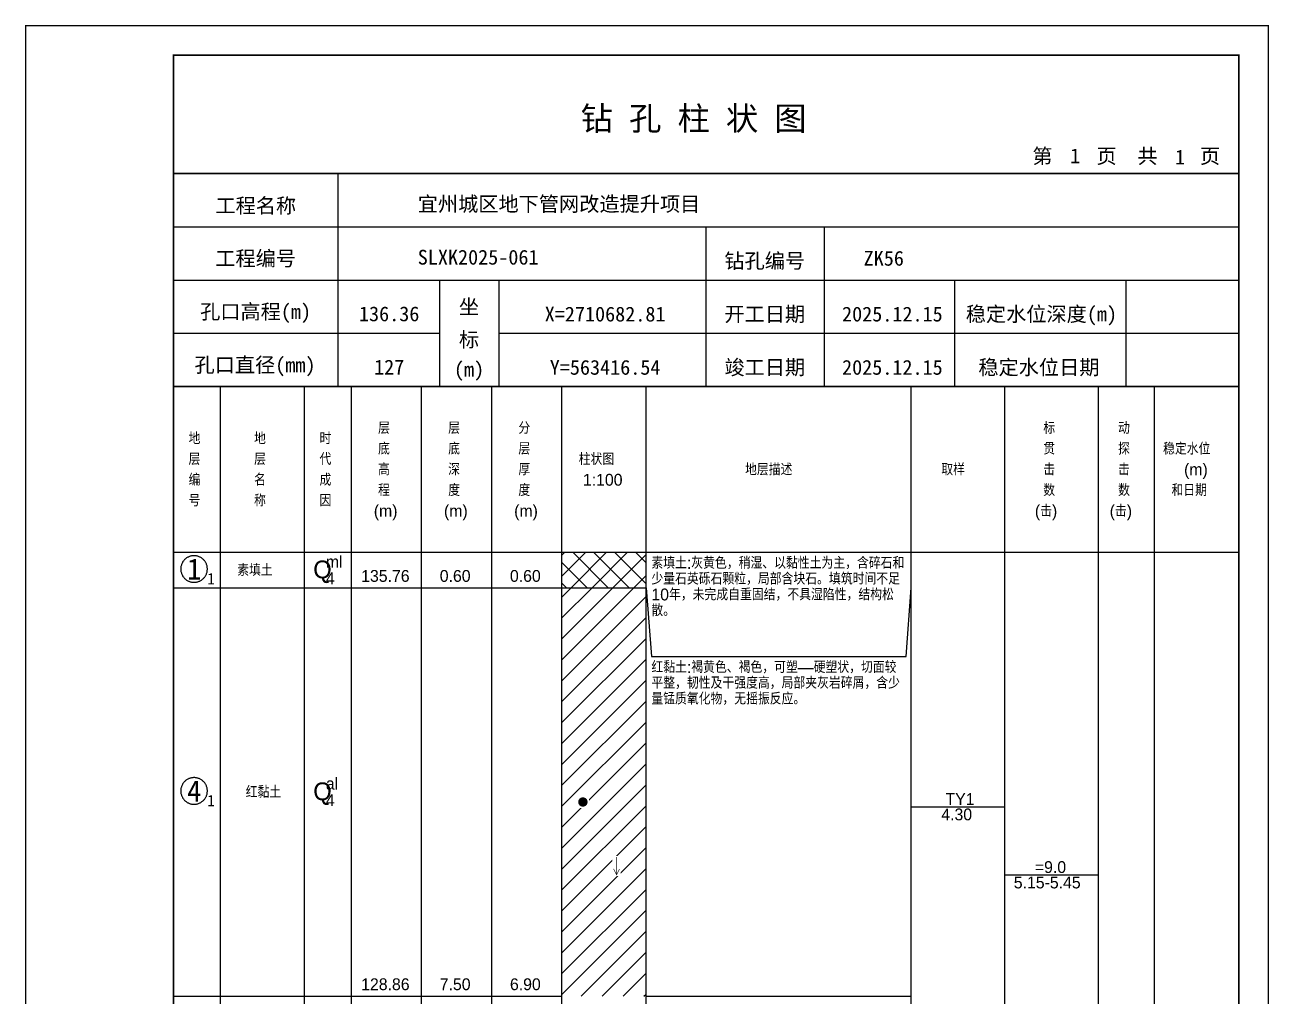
# Model space of a CAD drawing. Header units: millimetres. Extents: x 12489 to 89920, y 4630 to 4927.
# Drawn here: x 50549.3 to 50759.6, y 4762.7 to 4926.8 of the extents above; entities that cross this region are included whole.
import ezdxf
from ezdxf.enums import TextEntityAlignment as Align

# ---------------------------------------------------------------- set-up
doc = ezdxf.new("R2010")
doc.units = ezdxf.units.MM
doc.layers.add('GICAD_QUYANG', color=7, linetype='Continuous')
doc.layers.add('ZZT_TC', color=7, linetype='Continuous')
doc.styles.add('成果图图块', font='', dxfattribs={"height": 2.5})
doc.styles.add('成果图模板', font='')
doc.styles.add('成果图模板标题', font='simhei.ttf')
doc.styles.add('成果图表体', font='Comfont.shx', dxfattribs={"height": 2, "bigfont": 'Hztxt12a.shx'})
doc.styles.get('成果图图块').set_extended_font_data('FangSong_GB2312')
doc.styles.get('成果图模板').set_extended_font_data('FangSong_GB2312')

# ---------------------------------------------------------------- blocks, each defined once
blk = doc.blocks.new('DCBH-1-1-1326', base_point=(0.3, -0.11))
at = {"layer": 'ZZT_TC', "color": 7}
blk.add_polyline3d([(-0.19, 2.31, 0), (-0.3, 2.31, 0), (-0.41, 2.3, 0), (-0.52, 2.29, 0), (-0.63, 2.27, 0), (-0.73, 2.24, 0), (-0.84, 2.21, 0), (-0.95, 2.18, 0), (-1.05, 2.14, 0), (-1.15, 2.09, 0), (-1.25, 2.04, 0), (-1.35, 1.99, 0), (-1.44, 1.93, 0), (-1.53, 1.87, 0), (-1.62, 1.8, 0), (-1.7, 1.73, 0), (-1.78, 1.65, 0), (-1.86, 1.57, 0), (-1.93, 1.49, 0), (-2, 1.4, 0), (-2.06, 1.31, 0), (-2.12, 1.22, 0), (-2.17, 1.12, 0), (-2.22, 1.02, 0), (-2.27, 0.92, 0), (-2.31, 0.82, 0), (-2.34, 0.71, 0), (-2.37, 0.61, 0), (-2.4, 0.5, 0), (-2.41, 0.39, 0), (-2.43, 0.28, 0), (-2.44, 0.17, 0), (-2.44, 0.06, 0), (-2.44, -0.05, 0), (-2.43, -0.16, 0), (-2.41, -0.27, 0), (-2.4, -0.38, 0), (-2.37, -0.49, 0), (-2.34, -0.6, 0), (-2.31, -0.7, 0), (-2.27, -0.8, 0), (-2.22, -0.9, 0), (-2.17, -1, 0), (-2.12, -1.1, 0), (-2.06, -1.19, 0), (-2, -1.28, 0), (-1.93, -1.37, 0), (-1.86, -1.45, 0), (-1.78, -1.53, 0), (-1.7, -1.61, 0), (-1.62, -1.68, 0), (-1.53, -1.75, 0), (-1.44, -1.81, 0), (-1.35, -1.87, 0), (-1.25, -1.93, 0), (-1.15, -1.98, 0), (-1.05, -2.02, 0), (-0.95, -2.06, 0), (-0.84, -2.1, 0), (-0.73, -2.13, 0), (-0.63, -2.15, 0), (-0.52, -2.17, 0), (-0.41, -2.18, 0), (-0.3, -2.19, 0), (-0.19, -2.19, 0), (-0.08, -2.19, 0), (0.03, -2.18, 0), (0.14, -2.17, 0), (0.25, -2.15, 0), (0.36, -2.13, 0), (0.47, -2.1, 0), (0.57, -2.06, 0), (0.67, -2.02, 0), (0.77, -1.98, 0), (0.87, -1.93, 0), (0.97, -1.87, 0), (1.06, -1.81, 0), (1.15, -1.75, 0), (1.24, -1.68, 0), (1.32, -1.61, 0), (1.4, -1.53, 0), (1.48, -1.45, 0), (1.55, -1.37, 0), (1.62, -1.28, 0), (1.68, -1.19, 0), (1.74, -1.1, 0), (1.8, -1, 0), (1.85, -0.9, 0), (1.89, -0.8, 0), (1.93, -0.7, 0), (1.97, -0.6, 0), (2, -0.49, 0), (2.02, -0.38, 0), (2.04, -0.27, 0), (2.05, -0.16, 0), (2.06, -0.05, 0), (2.06, 0.06, 0), (2.06, 0.17, 0), (2.05, 0.28, 0), (2.04, 0.39, 0), (2.02, 0.5, 0), (2, 0.61, 0), (1.97, 0.71, 0), (1.93, 0.82, 0), (1.89, 0.92, 0), (1.85, 1.02, 0), (1.8, 1.12, 0), (1.74, 1.22, 0), (1.68, 1.31, 0), (1.62, 1.4, 0), (1.55, 1.49, 0), (1.48, 1.57, 0), (1.4, 1.65, 0), (1.32, 1.73, 0), (1.24, 1.8, 0), (1.15, 1.87, 0), (1.06, 1.93, 0), (0.97, 1.99, 0), (0.87, 2.04, 0), (0.77, 2.09, 0), (0.67, 2.14, 0), (0.57, 2.18, 0), (0.47, 2.21, 0), (0.36, 2.24, 0), (0.25, 2.27, 0), (0.14, 2.29, 0), (0.03, 2.3, 0), (-0.08, 2.31, 0), (-0.19, 2.31, 0)], dxfattribs=at)
at = {"style": '成果图图块'}
blk.add_text('1', height=3.57, dxfattribs=at).set_placement((-0.16, -1.74), align=Align.CENTER)
blk.add_text('1', height=1.91, dxfattribs=at).set_placement((2.03, -2.53))
blk = doc.blocks.new('DCBH-1-1-1327', base_point=(0.3, -0.11))
at = {"layer": 'ZZT_TC', "color": 7}
blk.add_polyline3d([(-0.19, 2.31, 0), (-0.3, 2.31, 0), (-0.41, 2.3, 0), (-0.52, 2.29, 0), (-0.63, 2.27, 0), (-0.73, 2.24, 0), (-0.84, 2.21, 0), (-0.95, 2.18, 0), (-1.05, 2.14, 0), (-1.15, 2.09, 0), (-1.25, 2.04, 0), (-1.35, 1.99, 0), (-1.44, 1.93, 0), (-1.53, 1.87, 0), (-1.62, 1.8, 0), (-1.7, 1.73, 0), (-1.78, 1.65, 0), (-1.86, 1.57, 0), (-1.93, 1.49, 0), (-2, 1.4, 0), (-2.06, 1.31, 0), (-2.12, 1.22, 0), (-2.17, 1.12, 0), (-2.22, 1.02, 0), (-2.27, 0.92, 0), (-2.31, 0.82, 0), (-2.34, 0.71, 0), (-2.37, 0.61, 0), (-2.4, 0.5, 0), (-2.41, 0.39, 0), (-2.43, 0.28, 0), (-2.44, 0.17, 0), (-2.44, 0.06, 0), (-2.44, -0.05, 0), (-2.43, -0.16, 0), (-2.41, -0.27, 0), (-2.4, -0.38, 0), (-2.37, -0.49, 0), (-2.34, -0.6, 0), (-2.31, -0.7, 0), (-2.27, -0.8, 0), (-2.22, -0.9, 0), (-2.17, -1, 0), (-2.12, -1.1, 0), (-2.06, -1.19, 0), (-2, -1.28, 0), (-1.93, -1.37, 0), (-1.86, -1.45, 0), (-1.78, -1.53, 0), (-1.7, -1.61, 0), (-1.62, -1.68, 0), (-1.53, -1.75, 0), (-1.44, -1.81, 0), (-1.35, -1.87, 0), (-1.25, -1.93, 0), (-1.15, -1.98, 0), (-1.05, -2.02, 0), (-0.95, -2.06, 0), (-0.84, -2.1, 0), (-0.73, -2.13, 0), (-0.63, -2.15, 0), (-0.52, -2.17, 0), (-0.41, -2.18, 0), (-0.3, -2.19, 0), (-0.19, -2.19, 0), (-0.08, -2.19, 0), (0.03, -2.18, 0), (0.14, -2.17, 0), (0.25, -2.15, 0), (0.36, -2.13, 0), (0.47, -2.1, 0), (0.57, -2.06, 0), (0.67, -2.02, 0), (0.77, -1.98, 0), (0.87, -1.93, 0), (0.97, -1.87, 0), (1.06, -1.81, 0), (1.15, -1.75, 0), (1.24, -1.68, 0), (1.32, -1.61, 0), (1.4, -1.53, 0), (1.48, -1.45, 0), (1.55, -1.37, 0), (1.62, -1.28, 0), (1.68, -1.19, 0), (1.74, -1.1, 0), (1.8, -1, 0), (1.85, -0.9, 0), (1.89, -0.8, 0), (1.93, -0.7, 0), (1.97, -0.6, 0), (2, -0.49, 0), (2.02, -0.38, 0), (2.04, -0.27, 0), (2.05, -0.16, 0), (2.06, -0.05, 0), (2.06, 0.06, 0), (2.06, 0.17, 0), (2.05, 0.28, 0), (2.04, 0.39, 0), (2.02, 0.5, 0), (2, 0.61, 0), (1.97, 0.71, 0), (1.93, 0.82, 0), (1.89, 0.92, 0), (1.85, 1.02, 0), (1.8, 1.12, 0), (1.74, 1.22, 0), (1.68, 1.31, 0), (1.62, 1.4, 0), (1.55, 1.49, 0), (1.48, 1.57, 0), (1.4, 1.65, 0), (1.32, 1.73, 0), (1.24, 1.8, 0), (1.15, 1.87, 0), (1.06, 1.93, 0), (0.97, 1.99, 0), (0.87, 2.04, 0), (0.77, 2.09, 0), (0.67, 2.14, 0), (0.57, 2.18, 0), (0.47, 2.21, 0), (0.36, 2.24, 0), (0.25, 2.27, 0), (0.14, 2.29, 0), (0.03, 2.3, 0), (-0.08, 2.31, 0), (-0.19, 2.31, 0)], dxfattribs=at)
at = {"style": '成果图图块'}
blk.add_text('4', height=3.57, dxfattribs=at).set_placement((-0.16, -1.74), align=Align.CENTER)
blk.add_text('1', height=1.91, dxfattribs=at).set_placement((2.03, -2.53))
blk = doc.blocks.new('gkqy1.dwg', base_point=(0.8, 0))
blk.add_wipeout([(-0.2, -0.2), (1.8, -0.2), (1.8, 1.8), (-0.2, 1.8)])
at = {"layer": 'GICAD_QUYANG'}
h = blk.add_hatch(color=7, dxfattribs=at)
edge = h.paths.add_edge_path()
edge.add_arc((0.8, 0.8), 0.8, 0, 360)
blk = doc.blocks.new('zztSLbg.dwg', base_point=(0.5, 0))
blk.add_wipeout([(-0.2, -0.2), (1.2, -0.2), (1.2, 3.2), (-0.2, 3.2)])
at = {"color": 7, "const_width": 0.1}
for points in [[(0.5, 3), (0.5, 0)], [(0, 1), (0.5, 0), (1, 1)]]:
    blk.add_lwpolyline(points, dxfattribs=at)
blk = doc.blocks.new('钻孔柱状图路桥昇龙制图梁世成校核莫家里.dwg174', base_point=(25, 236))
for p, q in [((52.82, 236), (52.82, 272)), ((25, 263), (205, 263)), ((115, 236), (115, 263)), ((135, 236), (135, 263)), ((25, 254), (205, 254)), ((70, 236), (70, 254)), ((80, 236), (80, 254)), ((157, 236), (157, 254)), ((185.95, 236), (185.95, 254)), ((25, 245), (70, 245)), ((80, 245), (205, 245))]:
    blk.add_line(p, q)
for points, const_width in [([(0, 0), (210, 0), (210, 297), (0, 297)], 0.25), ([(25, 5), (205, 5), (205, 292), (25, 292)], 0.3)]:
    blk.add_lwpolyline(points, close=True, dxfattribs=dict(const_width=const_width))
at = {"const_width": 0.3}
for points in [[(25, 272), (205, 272)], [(25, 236), (205, 236)]]:
    blk.add_lwpolyline(points, dxfattribs=at)
for s, height, style, p in [('钻 孔 柱 状 图', 4, '成果图模板标题', (93.8, 279.31)), ('第', 2.5, '成果图模板', (170.12, 273.7)), ('页', 2.5, '成果图模板', (180.96, 273.7)), ('共', 2.5, '成果图模板', (187.88, 273.7)), ('页', 2.5, '成果图模板', (198.44, 273.7)), ('工程名称', 2.5, '成果图模板', (32.07, 265.32)), ('宜州城区地下管网改造提升项目', 2.5, '成果图模板', (66.26, 265.61)), ('工程编号', 2.5, '成果图模板', (32.05, 256.41)), ('SLXK2025-061', 2.5, '成果图模板', (66.26, 256.61)), ('钻孔编号', 2.5, '成果图模板', (118.08, 256)), ('ZK56', 2.5, '成果图模板', (141.61, 256.43)), ('孔口高程(m)', 2.5, '成果图模板', (29.48, 247.41)), ('坐', 2.5, '成果图模板', (73.21, 248.24)), ('开工日期', 2.5, '成果图模板', (118.08, 247)), ('稳定水位深度(m)', 2.5, '成果图模板', (158.86, 247)), ('标', 2.5, '成果图模板', (73.21, 242.7)), ('孔口直径(mm)', 2.5, '成果图模板', (28.54, 238.41)), ('(m) ', 2.5, '成果图模板', (72.38, 237.65)), ('竣工日期', 2.5, '成果图模板', (118.08, 238)), ('稳定水位日期', 2.5, '成果图模板', (160.99, 238))]:
    blk.add_text(s, height=height, dxfattribs=dict(style=style)).set_placement(p)
at = {"style": '成果图模板'}
for s, p in [('1', (177.35, 273.74)), ('1', (195.08, 273.53)), ('136.36', (61.43, 247.04)), ('X=2710682.81', (97.92, 247)), ('2025.12.15', (146.46, 247)), ('127', (61.43, 238.04)), ('Y=563416.54', (97.92, 238)), ('2025.12.15', (146.46, 238))]:
    blk.add_text(s, height=2.5, dxfattribs=at).set_placement(p, align=Align.CENTER)

msp = doc.modelspace()

# ---------------------------------------------------------------- hatches: boundary and pattern name
at = {"linetype": 'Continuous'}
h = msp.add_hatch(dxfattribs=at)
h.set_pattern_fill('GKSTT', scale=0.5, style=0, pattern_type=2)
h.set_pattern_definition([(45, (0, 0), (-1.76776695, 1.76776695), []), (135, (0, 0), (-1.76776695, -1.76776695), [])])
h.paths.add_polyline_path([(50640.06, 4831.71), (50654.29, 4831.71), (50654.29, 4837.71), (50640.06, 4837.71)])
h = msp.add_hatch(dxfattribs=at)
h.set_pattern_fill('GKNXT', scale=0.5, style=0, pattern_type=2)
h.set_pattern_definition([(45, (0, 0), (-1.76776695, 1.76776695), [])])
h.paths.add_polyline_path([(50640.06, 4762.71), (50654.29, 4762.71), (50654.29, 4831.71), (50640.06, 4831.71)])

# ---------------------------------------------------------------- linework, layer by layer
at = {"color": 0}
for p, q in [((50574.45, 4837.71), (50582.35, 4837.71)), ((50574.45, 4831.71), (50574.45, 4837.71)), ((50582.35, 4831.71), (50582.35, 4837.71)), ((50574.45, 4831.71), (50582.35, 4831.71)), ((50574.45, 4831.71), (50582.35, 4831.71)), ((50574.45, 4762.71), (50574.45, 4831.71)), ((50582.35, 4762.71), (50582.35, 4831.71)), ((50574.45, 4762.71), (50582.35, 4762.71))]:
    msp.add_line(p, q, dxfattribs=at)
for points in [[(50574.45, 4865.71), (50582.35, 4865.71)], [(50574.45, 4837.71), (50574.45, 4865.71)], [(50582.35, 4837.71), (50582.35, 4865.71)], [(50582.35, 4865.71), (50596.58, 4865.71)], [(50582.35, 4837.71), (50582.35, 4865.71)], [(50596.58, 4837.71), (50596.58, 4865.71)], [(50596.58, 4865.71), (50604.49, 4865.71)], [(50596.58, 4837.71), (50596.58, 4865.71)], [(50604.49, 4837.71), (50604.49, 4865.71)], [(50604.49, 4865.71), (50616.35, 4865.71)], [(50604.49, 4837.71), (50604.49, 4865.71)], [(50616.35, 4837.71), (50616.35, 4865.71)], [(50616.35, 4865.71), (50628.2, 4865.71)], [(50616.35, 4837.71), (50616.35, 4865.71)], [(50628.2, 4837.71), (50628.2, 4865.71)], [(50628.2, 4865.71), (50640.06, 4865.71)], [(50628.2, 4837.71), (50628.2, 4865.71)], [(50640.06, 4837.71), (50640.06, 4865.71)], [(50640.06, 4865.71), (50654.29, 4865.71)], [(50640.06, 4837.71), (50640.06, 4865.71)], [(50654.29, 4837.71), (50654.29, 4865.71)], [(50654.29, 4865.71), (50699.11, 4865.71)], [(50654.29, 4837.71), (50654.29, 4865.71)], [(50699.11, 4837.71), (50699.11, 4865.71)], [(50699.11, 4865.71), (50714.92, 4865.71)], [(50699.11, 4837.71), (50699.11, 4865.71)], [(50714.92, 4837.71), (50714.92, 4865.71)], [(50714.92, 4865.71), (50730.73, 4865.71)], [(50714.92, 4837.71), (50714.92, 4865.71)], [(50730.73, 4837.71), (50730.73, 4865.71)], [(50730.73, 4865.71), (50740.22, 4865.71)], [(50730.73, 4837.71), (50730.73, 4865.71)], [(50740.22, 4837.71), (50740.22, 4865.71)], [(50740.22, 4865.71), (50754.45, 4865.71)], [(50740.22, 4837.71), (50740.22, 4865.71)], [(50754.45, 4837.71), (50754.45, 4865.71)], [(50574.45, 4837.71), (50582.35, 4837.71)], [(50574.45, 4643.71), (50574.45, 4837.71)], [(50574.45, 4837.71), (50582.35, 4837.71)], [(50582.35, 4643.71), (50582.35, 4837.71)], [(50582.35, 4837.71), (50596.58, 4837.71)], [(50582.35, 4643.71), (50582.35, 4837.71)], [(50582.35, 4837.71), (50596.58, 4837.71)], [(50582.35, 4837.71), (50596.58, 4837.71)], [(50582.35, 4831.71), (50582.35, 4837.71)], [(50596.58, 4643.71), (50596.58, 4837.71)], [(50596.58, 4831.71), (50596.58, 4837.71)], [(50596.58, 4837.71), (50604.49, 4837.71)], [(50596.58, 4643.71), (50596.58, 4837.71)], [(50596.58, 4837.71), (50604.49, 4837.71)], [(50596.58, 4837.71), (50604.49, 4837.71)], [(50596.58, 4831.71), (50596.58, 4837.71)], [(50604.49, 4643.71), (50604.49, 4837.71)], [(50604.49, 4831.71), (50604.49, 4837.71)], [(50604.49, 4837.71), (50616.35, 4837.71)], [(50604.49, 4643.71), (50604.49, 4837.71)], [(50604.49, 4837.71), (50616.35, 4837.71)], [(50604.49, 4837.71), (50616.35, 4837.71)], [(50604.49, 4831.71), (50604.49, 4837.71)], [(50616.35, 4643.71), (50616.35, 4837.71)], [(50616.35, 4831.71), (50616.35, 4837.71)], [(50616.35, 4837.71), (50628.2, 4837.71)], [(50616.35, 4643.71), (50616.35, 4837.71)], [(50616.35, 4837.71), (50628.2, 4837.71)], [(50616.35, 4837.71), (50628.2, 4837.71)], [(50616.35, 4831.71), (50616.35, 4837.71)], [(50628.2, 4643.71), (50628.2, 4837.71)], [(50628.2, 4831.71), (50628.2, 4837.71)], [(50628.2, 4837.71), (50640.06, 4837.71)], [(50628.2, 4643.71), (50628.2, 4837.71)], [(50628.2, 4837.71), (50640.06, 4837.71)], [(50628.2, 4837.71), (50640.06, 4837.71)], [(50628.2, 4831.71), (50628.2, 4837.71)], [(50640.06, 4643.71), (50640.06, 4837.71)], [(50640.06, 4831.71), (50640.06, 4837.71)], [(50640.06, 4837.71), (50654.29, 4837.71)], [(50640.06, 4643.71), (50640.06, 4837.71)], [(50640.06, 4837.71), (50654.29, 4837.71)], [(50654.29, 4643.71), (50654.29, 4837.71)], [(50654.29, 4837.71), (50699.11, 4837.71)], [(50654.29, 4643.71), (50654.29, 4837.71)], [(50654.29, 4837.71), (50699.11, 4837.71)], [(50654.29, 4831.71), (50654.29, 4837.71)], [(50699.11, 4643.71), (50699.11, 4837.71)], [(50699.11, 4831.71), (50699.11, 4837.71)], [(50699.11, 4837.71), (50714.92, 4837.71)], [(50699.11, 4643.71), (50699.11, 4837.71)], [(50699.11, 4837.71), (50714.92, 4837.71)], [(50714.92, 4643.71), (50714.92, 4837.71)], [(50714.92, 4837.71), (50730.73, 4837.71)], [(50714.92, 4643.71), (50714.92, 4837.71)], [(50714.92, 4837.71), (50730.73, 4837.71)], [(50730.73, 4643.71), (50730.73, 4837.71)], [(50730.73, 4837.71), (50740.22, 4837.71)], [(50730.73, 4643.71), (50730.73, 4837.71)], [(50730.73, 4837.71), (50740.22, 4837.71)], [(50740.22, 4643.71), (50740.22, 4837.71)], [(50740.22, 4837.71), (50754.45, 4837.71)], [(50740.22, 4643.71), (50740.22, 4837.71)], [(50740.22, 4837.71), (50754.45, 4837.71)], [(50754.45, 4643.71), (50754.45, 4837.71)], [(50582.35, 4831.71), (50596.58, 4831.71)], [(50582.35, 4831.71), (50596.58, 4831.71)], [(50582.35, 4762.71), (50582.35, 4831.71)], [(50596.58, 4762.71), (50596.58, 4831.71)], [(50596.58, 4831.71), (50604.49, 4831.71)], [(50596.58, 4831.71), (50604.49, 4831.71)], [(50596.58, 4762.71), (50596.58, 4831.71)], [(50604.49, 4762.71), (50604.49, 4831.71)], [(50604.49, 4831.71), (50616.35, 4831.71)], [(50604.49, 4831.71), (50616.35, 4831.71)], [(50604.49, 4762.71), (50604.49, 4831.71)], [(50616.35, 4762.71), (50616.35, 4831.71)], [(50616.35, 4831.71), (50628.2, 4831.71)], [(50616.35, 4831.71), (50628.2, 4831.71)], [(50616.35, 4762.71), (50616.35, 4831.71)], [(50628.2, 4762.71), (50628.2, 4831.71)], [(50628.2, 4831.71), (50640.06, 4831.71)], [(50628.2, 4831.71), (50640.06, 4831.71)], [(50628.2, 4762.71), (50628.2, 4831.71)], [(50640.06, 4762.71), (50640.06, 4831.71)], [(50654.29, 4831.71), (50655.19, 4820.11)], [(50654.29, 4762.71), (50654.29, 4831.71)], [(50698.22, 4820.11), (50699.11, 4831.71)], [(50699.11, 4762.71), (50699.11, 4831.71)], [(50655.19, 4820.11), (50698.22, 4820.11)], [(50699.11, 4794.71), (50714.92, 4794.71)], [(50714.92, 4783.21), (50730.73, 4783.21)], [(50582.35, 4762.71), (50596.58, 4762.71)], [(50596.58, 4762.71), (50604.49, 4762.71)], [(50604.49, 4762.71), (50616.35, 4762.71)], [(50616.35, 4762.71), (50628.2, 4762.71)], [(50628.2, 4762.71), (50640.06, 4762.71)], [(50654.29, 4762.71), (50699.11, 4762.71)]]:
    msp.add_lwpolyline(points, dxfattribs=at)
at = {"color": 7, "flags": 128}
msp.add_lwpolyline([(50640.06, 4831.71), (50654.29, 4831.71)], dxfattribs=at)

# ---------------------------------------------------------------- block references
for name, p in [('DCBH-1-1-1326', (50578.4, 4834.71)), ('DCBH-1-1-1327', (50578.4, 4797.21))]:
    msp.add_blockref(name, p)

# ---------------------------------------------------------------- texts
at = {"color": 0, "style": '成果图表体'}
for s, height, p in [('层', 2, (50609, 4857.71)), ('层', 2, (50620.85, 4857.71)), ('分', 2, (50632.71, 4857.71)), ('标', 2, (50721.41, 4857.71)), ('动', 2, (50734.05, 4857.71)), ('地', 2, (50576.98, 4855.96)), ('地', 2, (50588.05, 4855.96)), ('时', 2, (50599.11, 4855.96)), ('底', 2, (50609, 4854.21)), ('底', 2, (50620.85, 4854.21)), ('层', 2, (50632.71, 4854.21)), ('贯', 2, (50721.41, 4854.21)), ('探', 2, (50734.05, 4854.21)), ('稳定水位', 2, (50741.65, 4854.21)), ('层', 2, (50576.98, 4852.46)), ('层', 2, (50588.05, 4852.46)), ('代', 2, (50599.11, 4852.46)), ('高', 2, (50609, 4850.71)), ('深', 2, (50620.85, 4850.71)), ('厚', 2, (50632.71, 4850.71)), ('柱状图', 2, (50642.91, 4852.46)), ('地层描述', 2, (50671.02, 4850.71)), ('取样', 2, (50704.18, 4850.71)), ('击', 2, (50721.41, 4850.71)), ('击', 2, (50734.05, 4850.71)), ('(m)', 2, (50745.2, 4850.71)), ('编', 2, (50576.98, 4848.96)), ('名', 2, (50588.05, 4848.96)), ('成', 2, (50599.11, 4848.96)), ('1:100', 2, (50643.62, 4848.96)), ('程', 2, (50609, 4847.21)), ('度', 2, (50620.85, 4847.21)), ('度', 2, (50632.71, 4847.21)), ('数', 2, (50721.41, 4847.21)), ('数', 2, (50734.05, 4847.21)), ('和日期', 2, (50743.07, 4847.21)), ('号', 2, (50576.98, 4845.46)), ('称', 2, (50588.05, 4845.46)), ('因', 2, (50599.11, 4845.46)), ('(m)', 2, (50608.28, 4843.71)), ('(m)', 2, (50620.14, 4843.71)), ('(m)', 2, (50632, 4843.71)), ('(击)', 2, (50719.99, 4843.71)), ('(击)', 2, (50732.63, 4843.71)), ('素填土', 2, (50585.2, 4833.71)), ('Q', 3, (50598.05, 4833.31)), ('ml', 2, (50600.18, 4835.11)), ('4', 2, (50600.18, 4832.31)), ('135.76', 2, (50606.15, 4832.71)), ('0.60', 2, (50619.43, 4832.71)), ('0.60', 2, (50631.29, 4832.71)), ('红黏土', 2, (50586.63, 4796.21)), ('Q', 3, (50598.05, 4795.81)), ('al', 2, (50600.18, 4797.61)), ('4', 2, (50600.18, 4794.81)), ('TY1', 2, (50704.89, 4795.01)), ('4.30', 2, (50704.18, 4792.41)), ('=9.0', 2, (50719.99, 4783.51)), ('5.15-5.45', 2, (50716.43, 4780.91)), ('128.86', 2, (50606.15, 4763.71)), ('7.50', 2, (50619.43, 4763.71)), ('6.90', 2, (50631.29, 4763.71))]:
    msp.add_text(s, height=height, dxfattribs=at).set_placement(p)
at = {"color": 0, "char_height": 2, "width": 43.0292, "attachment_point": 1, "line_spacing_factor": 0.8, "style": '成果图表体'}
for s, insert in [('素填土:灰黄色，稍湿、以黏性土为主，含碎石和少量石英砾石颗粒，局部含块石。填筑时间不足10年，未完成自重固结，不具湿陷性，结构松散。', (50655.19, 4836.91)), ('红黏土:褐黄色、褐色，可塑—硬塑状，切面较平整，韧性及干强度高，局部夹灰岩碎屑，含少量锰质氧化物，无摇振反应。', (50655.19, 4819.31))]:
    msp.add_mtext(s, dxfattribs=dict(at, insert=insert))

# ---------------------------------------------------------------- next in the draw order: block references
for name, p in [('gkqy1.dwg', (50643.62, 4794.71)), ('zztSLbg.dwg', (50649.31, 4783.21))]:
    msp.add_blockref(name, p)

# ---------------------------------------------------------------- next in the draw order: block references
msp.add_blockref('钻孔柱状图路桥昇龙制图梁世成校核莫家里.dwg174', (50574.45, 4865.71))

doc.saveas('drawing.dxf')
